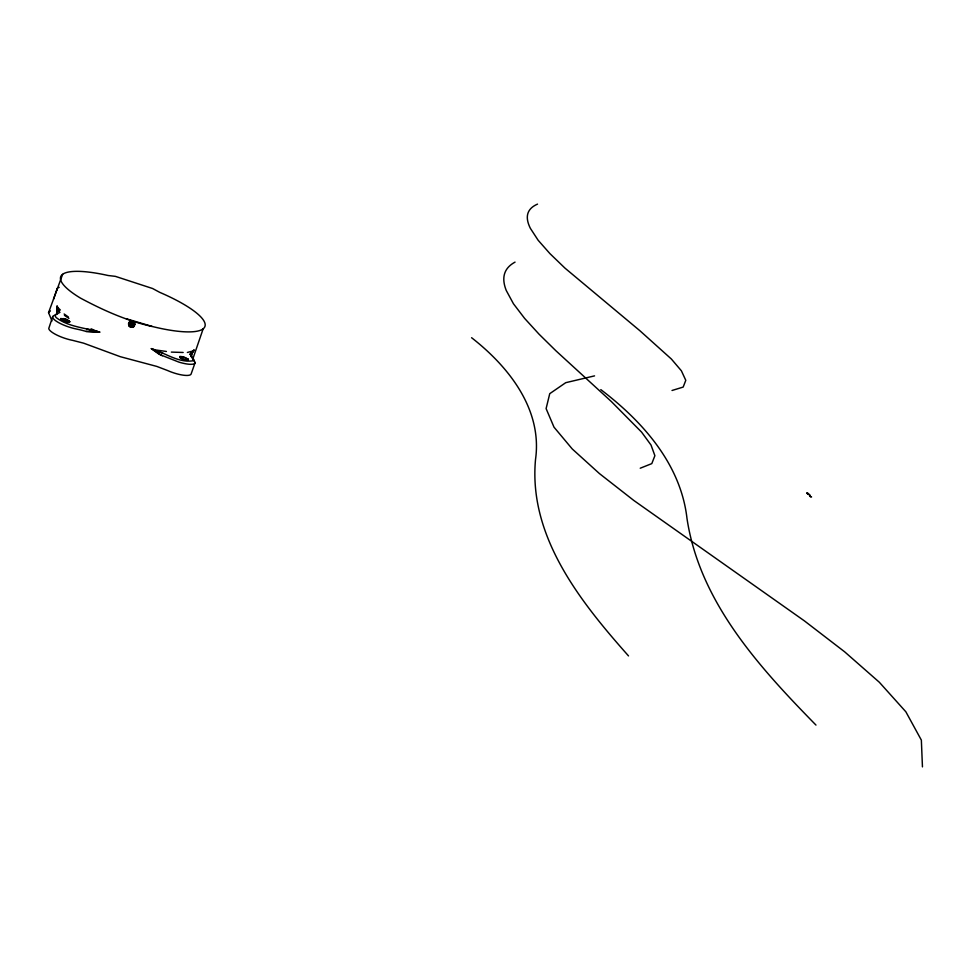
<?xml version="1.0" encoding="UTF-8"?>
<svg xmlns="http://www.w3.org/2000/svg" width="971" height="971" viewBox="0 0 971 971"><rect width="100%" height="100%" fill="white"/><g stroke="black" fill="none" stroke-linecap="round" stroke-linejoin="round"><path stroke-width="1.46" d="M195.171 362.511L191.299 356.636L191.87 353.626L194.066 350.082L190.037 354.233L193.909 359.731L193.678 360.654C179.077 363.494 165.021 352.837 151.33 348.613L159.159 354.306L178.773 362.062A18.048 4.649 19.2 0 0 195.171 362.511L191.19 373.774A18.024 4.721 19.2 0 1 167.51 370.497L156.841 366.431L120.283 356.685L83.615 343.164L72.679 340.372A18.4 4.806 18.4 0 1 48.768 328.465L52.652 316.789M128.755 324.836L129.216 322.457L131.813 321.437L134.508 323.707L134.034 326.256L131.437 327.276L129.386 325.965L128.718 324.751L129.216 322.457L131.813 321.437L134.532 323.986M134.508 323.707L134.034 326.256L131.437 327.276L128.718 324.751M62.168 320.503L60.845 318.561L64.062 321.17L69.863 321.765L65.53 319.083L60.845 318.561L61.998 320.139M57.034 313.657L57.095 306.096L59.644 312.444L55.626 314.859A17.964 4.588 18.5 0 0 56.245 317.626C68.686 327.057 85.205 327.785 99.734 332.106L86.018 331.414A31.363 8.193 18.5 0 0 76.588 329.06A18.425 4.721 18.5 0 1 57.313 321.85A18.425 4.721 18.5 0 1 54.364 315.417L57.034 313.657L57.095 306.096L59.644 312.444M191.299 356.636L191.857 353.626L194.066 350.082L190.037 354.233M132.736 323.452L131.413 322.906L130.138 323.659L130.49 325.285L131.91 325.746L133.027 324.824L132.736 323.452L131.34 322.979L130.26 323.926L130.49 325.285M131.91 325.746L132.809 323.161M53.539 299.214L57.168 288.593M192.877 358.809L203.157 328.817M51.997 320.964L48.55 312.65L62.642 274.332M48.55 312.65L50.419 310.89M69.863 321.765L64.062 321.17M61.561 318.925L61.428 319.835M63.309 318.524L62.387 318.961A4.309 1.105 18.4 0 1 65.336 319.568L69.05 321.474L67.97 322.384A4.309 1.105 18.4 0 1 63.176 321.061M640.229 468.216L651.796 463.616L654.891 455.702L651.019 445.034L641.588 432.119L611.366 401.557L555.873 350.749L539.026 334.158L524.607 318.379L513.441 303.741L506.292 290.535A550.654 95.631 23.6 0 1 515.055 262.121M672.017 390.488L683.171 387.077L685.793 380.329L681.387 370.801L671.374 359.027L639.913 330.747L564.964 268.117L549.914 253.601L538.14 240.25L530.397 228.379A554.223 81.273 23.3 0 1 537.533 204.116M190.85 353.25L191.785 352.983M187.367 352.473L191.748 351.271M594.555 375.874L565.729 382.683L549.744 393.668L546.103 408.597L554.004 427.167L572.247 448.966L599.41 473.557L633.784 500.441L804.389 620.87L844.649 651.82L879.325 682.249L905.858 711.792L921.358 740.12L922.45 766.884M183.155 352.473L171.345 352.097M809.511 495.732L810.251 496.205M86.018 331.414L99.734 332.106L86.686 328.987M156.974 350.143L166.405 351.466M152.107 326.45C126.885 320.916 103.084 310.21 80.399 298.061A76.26 18.328 19 0 1 108.121 275.509L115.367 276.359L152.617 288.521L159.693 292.332A76.26 18.328 19 0 1 205.075 325.953A76.26 18.328 19 0 1 152.107 326.45L126.315 318.767M163.067 353.371L151.33 348.613L162.278 355.75M806.683 492.977L807.763 493.329M807.508 493.996L808.588 494.36M810.093 496.412L810.846 496.667M810.166 496.557L811.562 497.006M65.53 319.083L69.293 320.855M91.068 328.793L97.367 331.621M130.612 324.933L131.947 325.613M64.438 315.357L68.929 318.379M64.147 313.985L68.395 317.019M600.806 389.614C642.668 421.438 680.805 464.199 686.995 518.49C699.545 601.886 759.213 667.126 815.968 725.07M809.474 494.797L810.312 495.526M471.59 337.714C508.792 366.759 542.583 409.41 535.519 459.501C528.358 536.562 580.476 601.789 628.516 655.923M57.714 307.479L60.36 310.028M808.26 493.499L809.11 494.518M809.292 494.749L809.863 495.453M808.018 493.414L808.855 494.445M807.083 493.11L807.908 494.13M181.116 358.53A4.212 1.08 19.2 0 1 181.686 356.952A4.212 1.08 19.2 0 1 187.621 359.391A4.212 1.08 19.2 0 1 184.587 359.962M183.337 359.561A4.212 1.08 19.2 0 1 182.135 359.076M57.301 289.613A17.612 4.297 18.6 0 1 59.195 287.355M129.944 323.428A1.784 1.687 3.5 0 1 130.175 323.003M134.775 324.217C133.755 331.936 123.718 323.015 131.401 321.316A3.095 2.901 4.7 0 1 134.459 323.003L134.775 324.217M128.852 322.797L128.84 325.916L130.393 327.178L132.772 327.288L134.386 325.855L134.229 322.493L132.893 321.559L130.733 321.34L128.852 322.797M188.362 359.234L188.119 360.083L184.551 359.671L179.708 357.255L179.963 356.406L183.531 356.83L188.362 359.234"/></g></svg>
